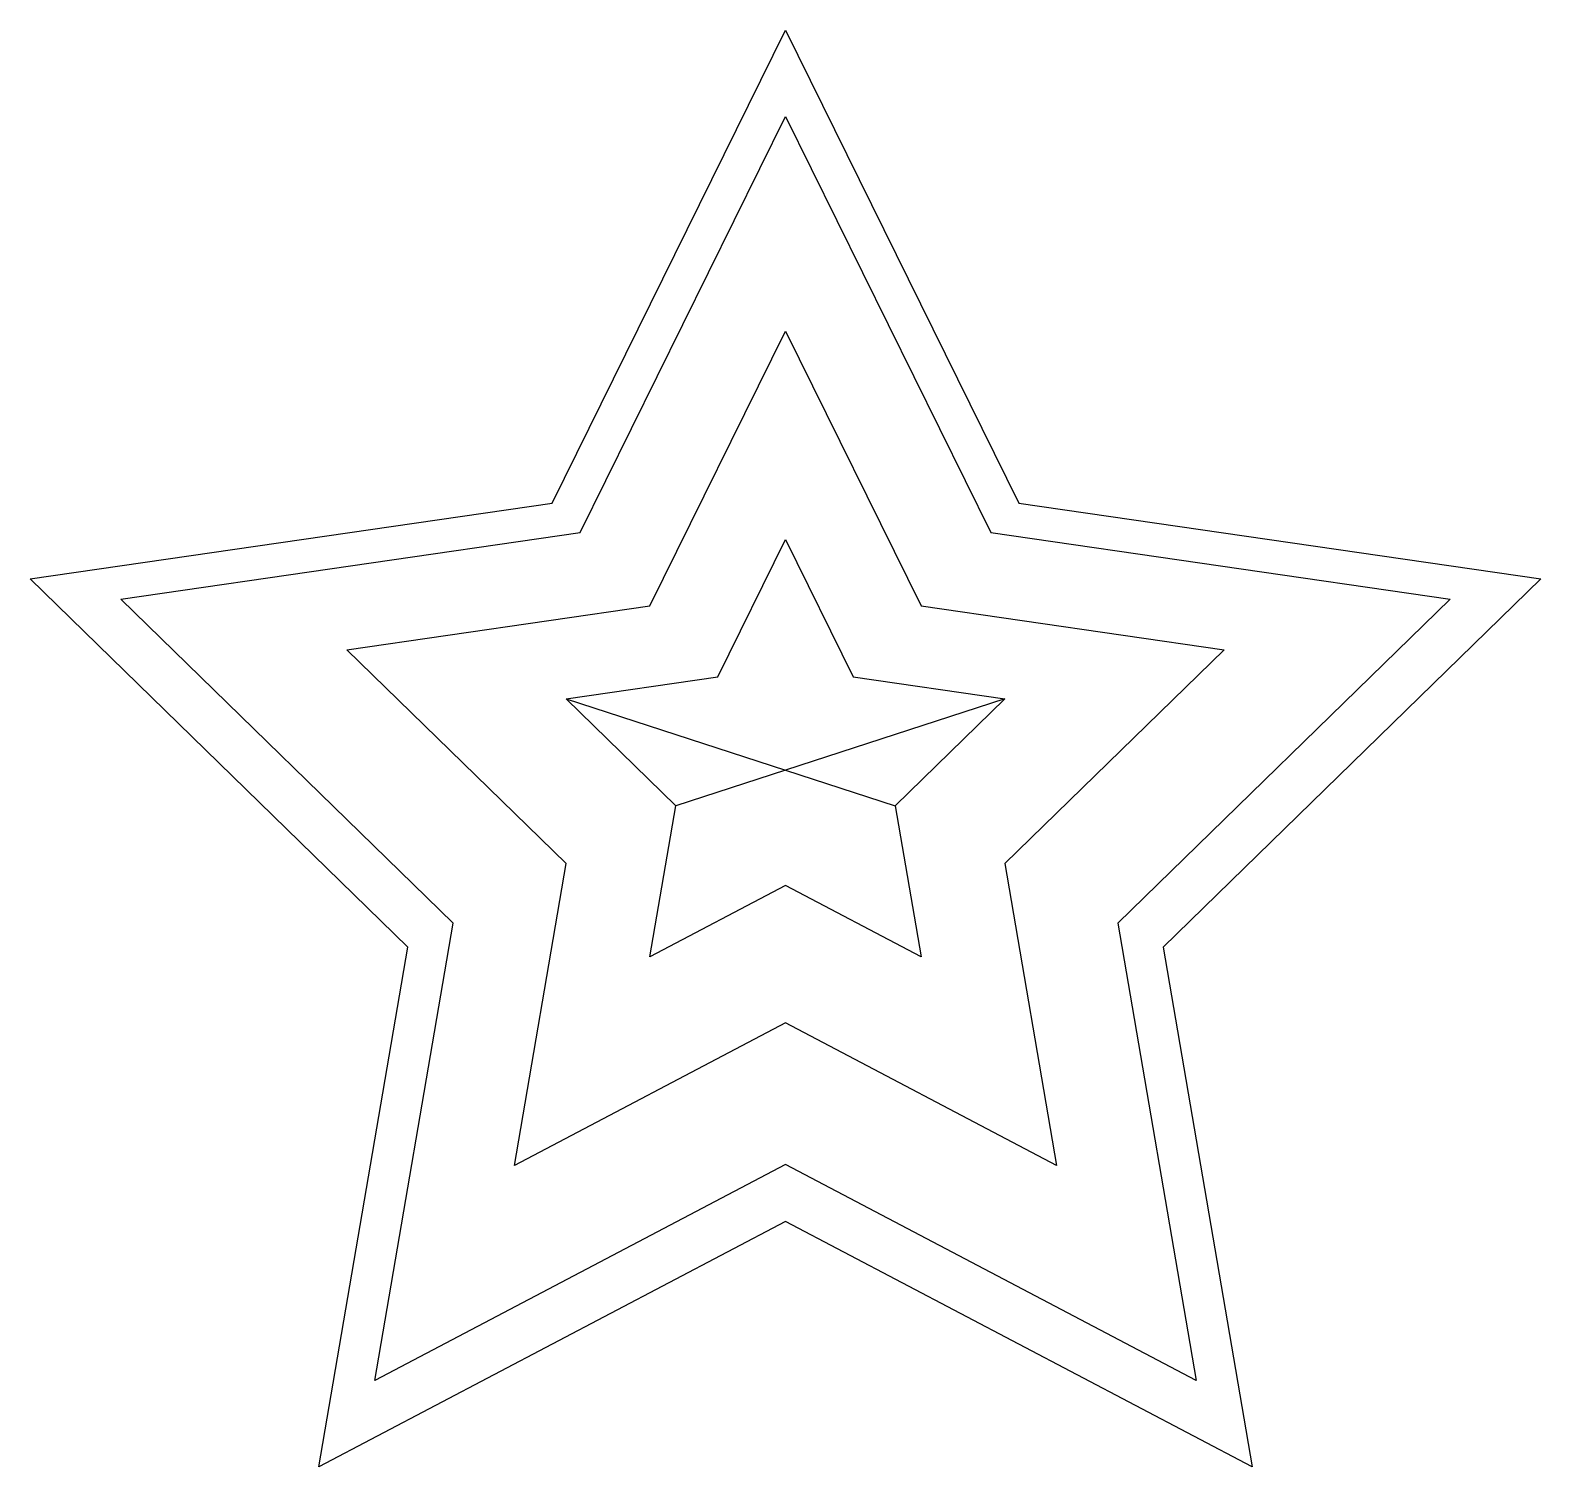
# Model space of a CAD drawing. Extents: x 0 to 110, y 0 to 105.
import ezdxf

# ---------------------------------------------------------------- set-up
doc = ezdxf.new("R2010")
doc.units = 0
doc.layers.add('Layer_1', color=7, linetype='CONTINUOUS')

msp = doc.modelspace()

# ---------------------------------------------------------------- linework, layer by layer
at = {"layer": 'Layer_1', "color": 7}
for points in [[(55, 104.61622), (71.995931, 70.17869), (109.999995, 64.65638), (82.499996, 37.85051), (88.991866, 0), (54.999998, 17.87059), (21.008128, 0.00001), (27.500001, 37.85051), (0, 64.65638), (38.004065, 70.17869)], [(55, 98.34364), (69.956419, 68.03861), (103.399995, 63.17898), (79.199996, 39.58981), (84.912841, 6.28137), (54.999998, 22.00748), (25.087153, 6.28137), (30.800001, 39.58981), (6.600001, 63.17898), (40.043577, 68.03861)], [(54.999999, 82.70398), (64.871236, 62.70267), (86.943999, 59.49531), (70.971997, 43.92646), (74.742476, 21.94288), (54.999998, 32.32212), (35.25752, 21.94289), (39.028, 43.92646), (23.055998, 59.49531), (45.12876, 62.70267)], [(54.999999, 67.52432), (59.935617, 57.52366), (70.971999, 55.91998), (62.985997, 48.13556), (64.871237, 37.14377), (54.999998, 42.33339), (45.128759, 37.14377), (47.013999, 48.13556), (39.027998, 55.91998), (50.064379, 57.52366)]]:
    msp.add_lwpolyline(points, close=True, dxfattribs=at)
for points in [[(39.027999, 55.91998), (62.985995, 48.13556)], [(70.971999, 55.91998), (47.013999, 48.13556)]]:
    msp.add_lwpolyline(points, dxfattribs=at)

doc.saveas('drawing.dxf')
